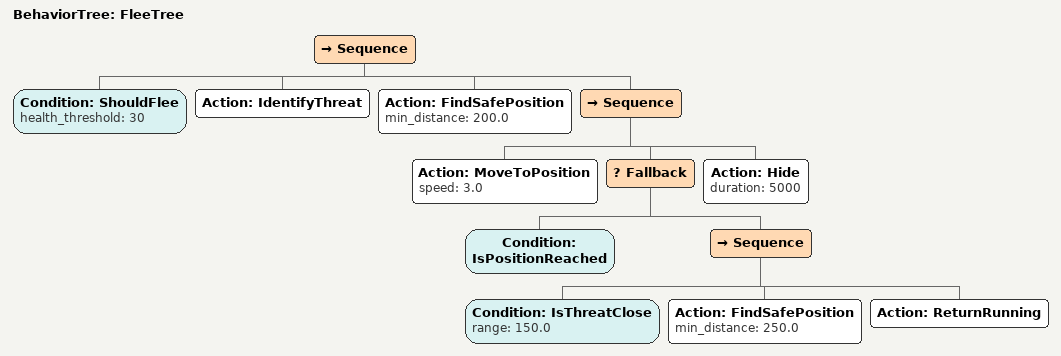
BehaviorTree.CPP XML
<?xml version="1.0" encoding="UTF-8"?>
<root main_tree_to_execute="FleeTree">
    <BehaviorTree ID="FleeTree">
        <Sequence>
            <!-- Vérifier si l'entité doit fuir (PV bas ou menace forte) -->
            <Condition ID="ShouldFlee" health_threshold="30"/>

            <!-- Identifier la menace -->
            <Action ID="IdentifyThreat"/>

            <!-- Trouver un point de fuite sûr -->
            <Action ID="FindSafePosition" min_distance="200.0"/>

            <!-- Séquence de fuite -->
            <Sequence>
                <!-- Se déplacer rapidement vers la position sûre -->
                <Action ID="MoveToPosition" speed="3.0"/>

                <!-- Vérifier si la position est atteinte -->
                <Fallback>
                    <Condition ID="IsPositionReached"/>
                    <Sequence>
                        <!-- Si la menace est trop proche, trouver un autre point -->
                        <Condition ID="IsThreatClose" range="150.0"/>
                        <Action ID="FindSafePosition" min_distance="250.0"/>
                        <Action ID="ReturnRunning"/>
                    </Sequence>
                </Fallback>

                <!-- Se cacher une fois en sécurité -->
                <Action ID="Hide" duration="5000"/>
            </Sequence>
        </Sequence>
    </BehaviorTree>
</root>
